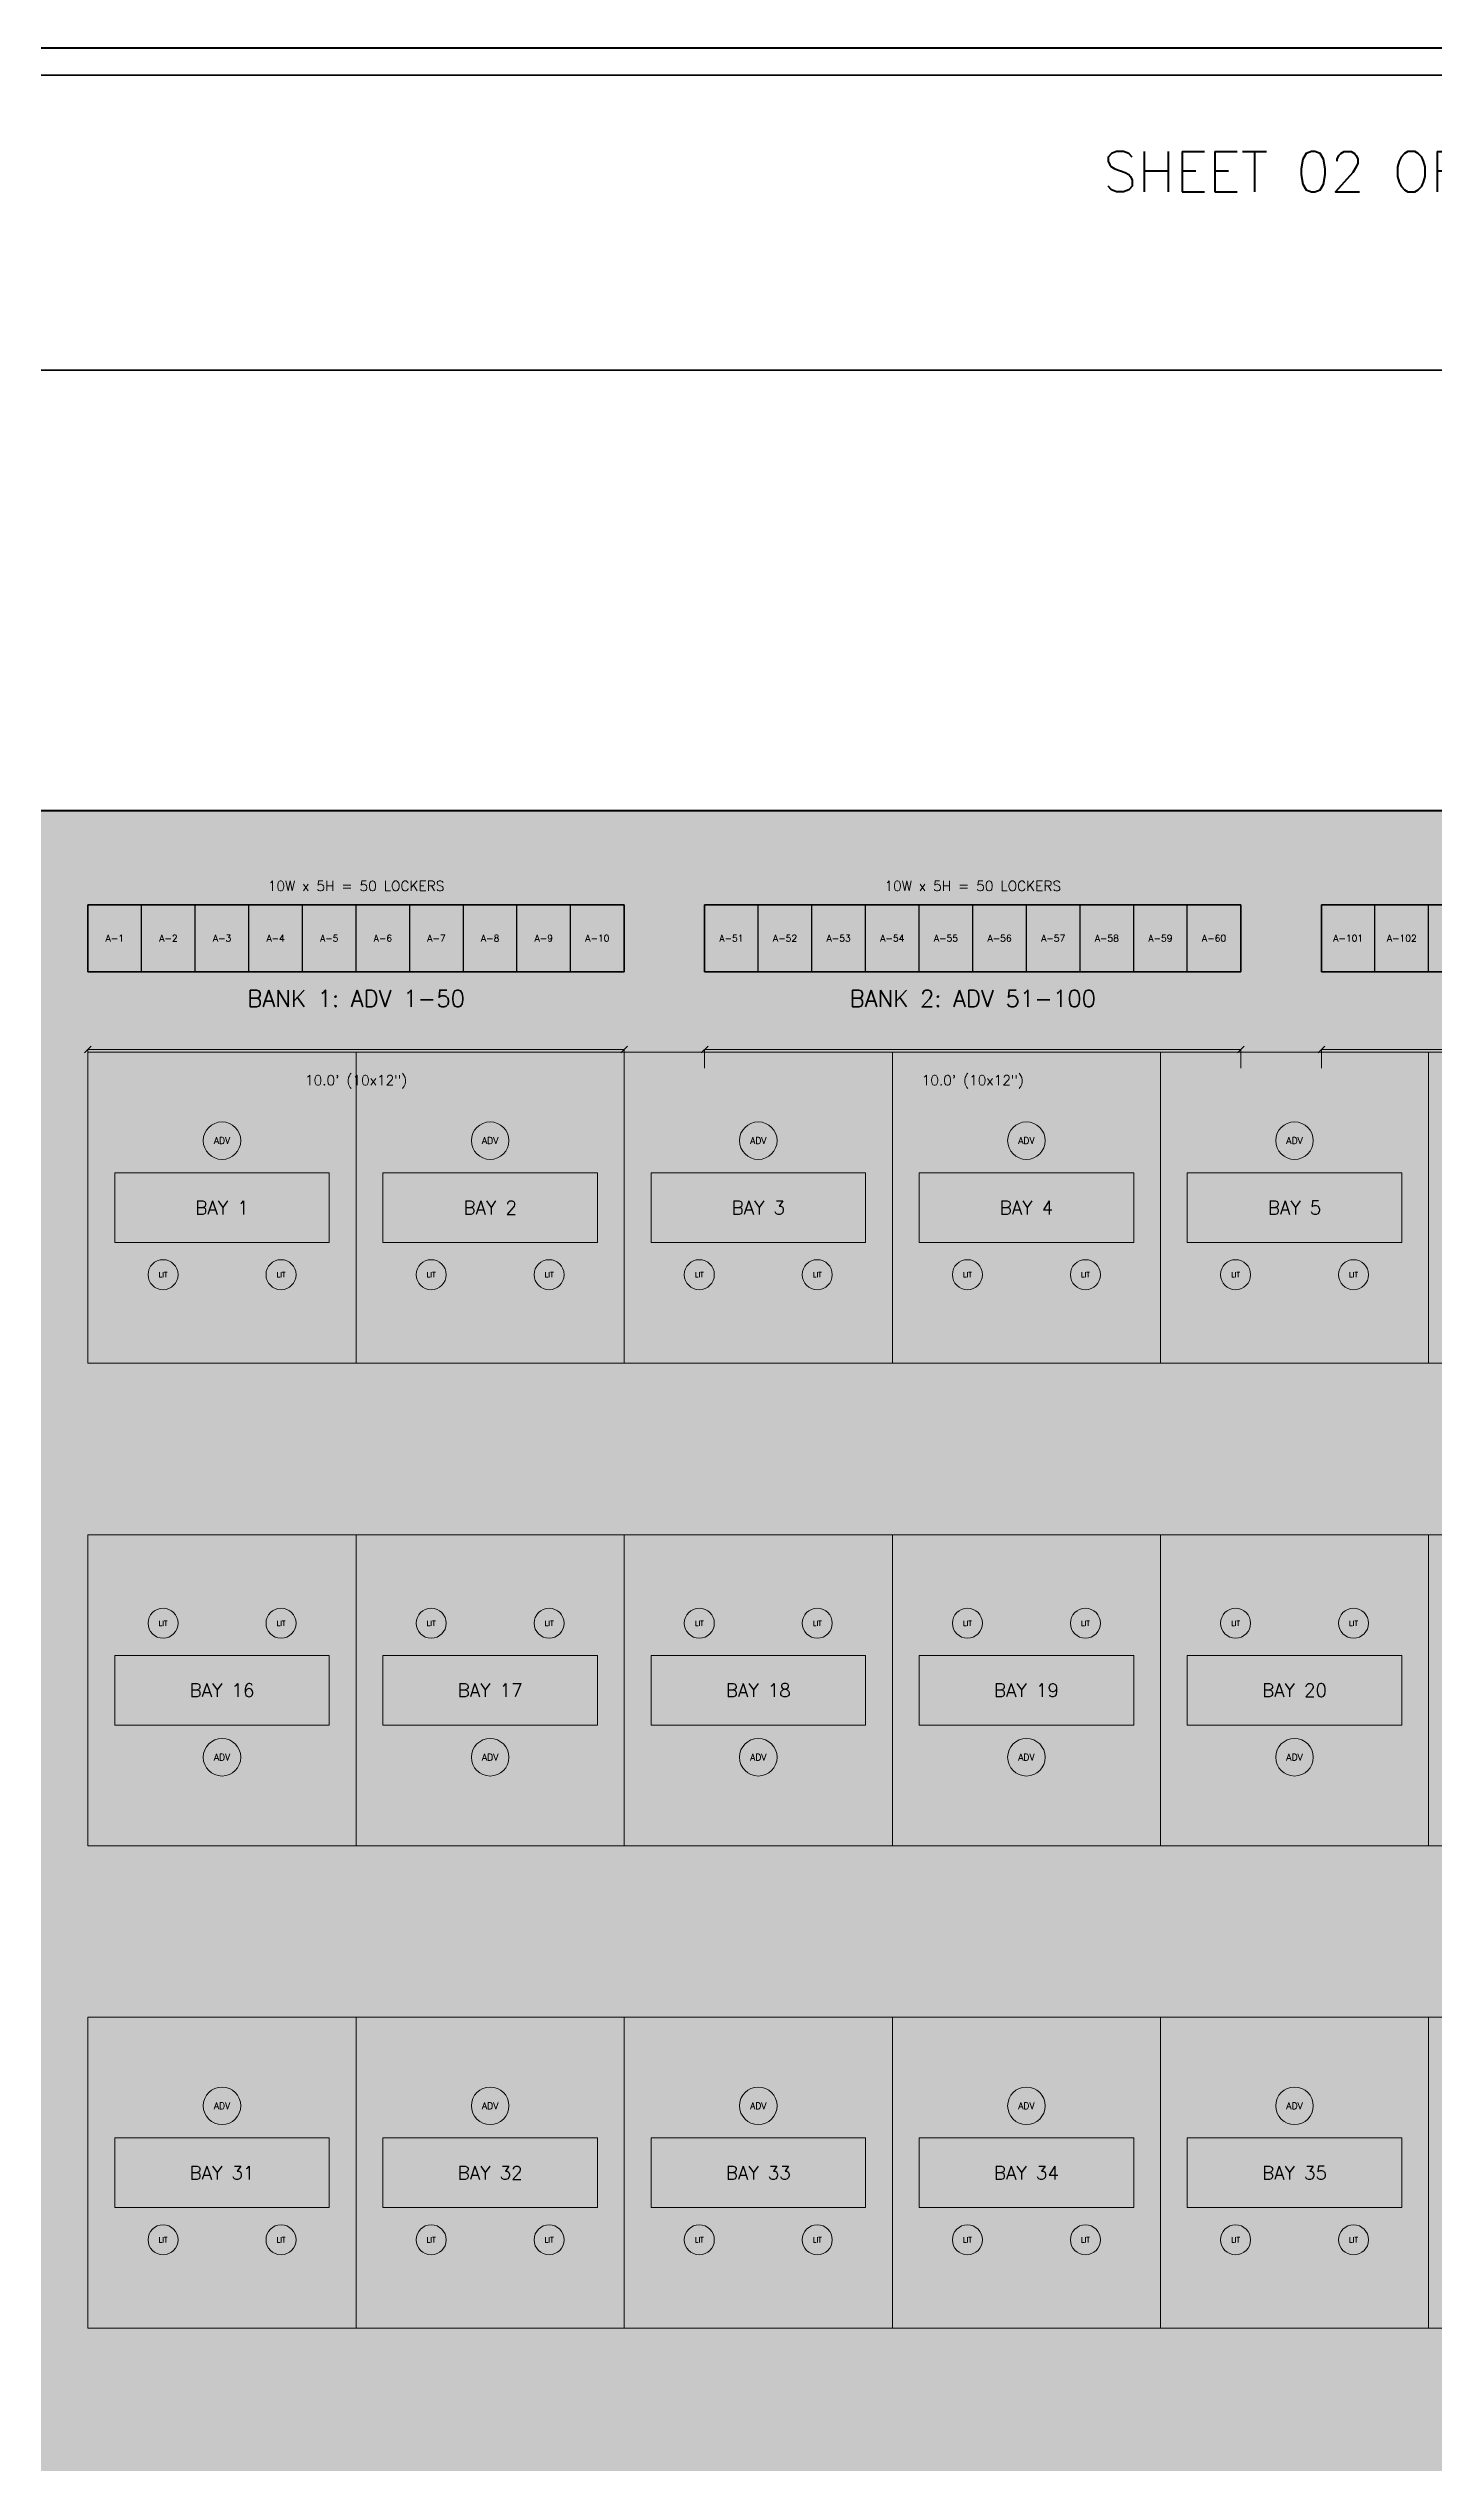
# Model space of a CAD drawing. Header units: inches. Extents: x 0 to 1800, y 0 to 1191.
# Drawn here: x 375 to 685, y 650 to 1191 of the extents above; entities that cross this region are included whole.
import ezdxf
from ezdxf.enums import TextEntityAlignment as Align

# ---------------------------------------------------------------- set-up
doc = ezdxf.new("R2010")
doc.units = ezdxf.units.IN
doc.header["$MEASUREMENT"] = 0
for name, color, linetype in [('A-BAY', 3, 'Continuous'), ('A-DIM', 4, 'Continuous'), ('A-FURN', 1, 'Continuous'), ('A-HATCH', 8, 'Continuous'), ('A-JALI', 6, 'Continuous'), ('A-LOCKER', 3, 'Continuous'), ('A-TEXT', 7, 'Continuous'), ('A-TEXT-TTL', 7, 'Continuous'), ('A-TTLB', 7, 'Continuous'), ('A-WALL', 7, 'Continuous')]:
    doc.layers.add(name, color=color, linetype=linetype)
doc.styles.add('SIMPLEX', font='simplex.shx')

msp = doc.modelspace()

# ---------------------------------------------------------------- hatches: boundary and pattern name
at = {"layer": 'A-HATCH'}
h = msp.add_hatch(dxfattribs=at)
h.set_pattern_fill('ANSI31')
h.paths.add_polyline_path([(336, 132), (1416, 132), (1416, 1020), (336, 1020)])
h = msp.add_hatch(dxfattribs=at)
h.set_pattern_fill('SOLID')
h.paths.add_polyline_path([(345, 141), (1407, 141), (1407, 1011), (345, 1011)])

# ---------------------------------------------------------------- linework, layer by layer
at = {"layer": 'A-BAY', "lineweight": 15}
for p, q in [((444, 896.4), (444, 966)), ((504, 896.4), (504, 966)), ((564, 896.4), (564, 966)), ((624, 896.4), (624, 966)), ((684, 896.4), (684, 966)), ((384, 896.4), (444, 896.4)), ((444, 896.4), (504, 896.4)), ((504, 896.4), (564, 896.4)), ((564, 896.4), (624, 896.4)), ((624, 896.4), (684, 896.4)), ((684, 896.4), (744, 896.4)), ((444, 788.4), (444, 858)), ((504, 788.4), (504, 858)), ((564, 788.4), (564, 858)), ((624, 788.4), (624, 858)), ((684, 788.4), (684, 858)), ((384, 788.4), (444, 788.4)), ((444, 788.4), (504, 788.4)), ((504, 788.4), (564, 788.4)), ((564, 788.4), (624, 788.4)), ((624, 788.4), (684, 788.4)), ((684, 788.4), (744, 788.4)), ((444, 680.4), (444, 750)), ((504, 680.4), (504, 750)), ((564, 680.4), (564, 750)), ((624, 680.4), (624, 750)), ((684, 680.4), (684, 750)), ((384, 680.4), (444, 680.4)), ((444, 680.4), (504, 680.4)), ((504, 680.4), (564, 680.4)), ((564, 680.4), (624, 680.4)), ((624, 680.4), (684, 680.4)), ((684, 680.4), (744, 680.4))]:
    msp.add_line(p, q, dxfattribs=at)
at = {"layer": 'A-DIM', "lineweight": 30}
for p, q in [((383.25, 965.85), (384.75, 967.35)), ((503.25, 965.85), (504.75, 967.35)), ((521.25, 965.85), (522.75, 967.35)), ((641.25, 965.85), (642.75, 967.35)), ((659.25, 965.85), (660.75, 967.35))]:
    msp.add_line(p, q, dxfattribs=at)
at = {"layer": 'A-DIM', "lineweight": 18}
for p, q in [((384, 966.6), (504, 966.6)), ((522, 966.6), (642, 966.6)), ((660, 966.6), (780, 966.6))]:
    msp.add_line(p, q, dxfattribs=at)
at = {"layer": 'A-DIM', "lineweight": 13}
for p, q in [((384, 966.6), (384, 962.4)), ((504, 966.6), (504, 962.4)), ((522, 966.6), (522, 962.4)), ((642, 966.6), (642, 962.4)), ((660, 966.6), (660, 962.4))]:
    msp.add_line(p, q, dxfattribs=at)
at = {"layer": 'A-FURN', "lineweight": 20}
for p, q in [((438, 939), (390, 939)), ((390, 939), (390, 923.4)), ((438, 923.4), (438, 939)), ((498, 939), (450, 939)), ((450, 939), (450, 923.4)), ((498, 923.4), (498, 939)), ((558, 939), (510, 939)), ((510, 939), (510, 923.4)), ((558, 923.4), (558, 939)), ((618, 939), (570, 939)), ((570, 939), (570, 923.4)), ((618, 923.4), (618, 939)), ((678, 939), (630, 939)), ((630, 939), (630, 923.4)), ((678, 923.4), (678, 939)), ((390, 923.4), (438, 923.4)), ((450, 923.4), (498, 923.4)), ((510, 923.4), (558, 923.4)), ((570, 923.4), (618, 923.4)), ((630, 923.4), (678, 923.4)), ((438, 831), (390, 831)), ((390, 831), (390, 815.4)), ((438, 815.4), (438, 831)), ((498, 831), (450, 831)), ((450, 831), (450, 815.4)), ((498, 815.4), (498, 831)), ((558, 831), (510, 831)), ((510, 831), (510, 815.4)), ((558, 815.4), (558, 831)), ((618, 831), (570, 831)), ((570, 831), (570, 815.4)), ((618, 815.4), (618, 831)), ((678, 831), (630, 831)), ((630, 831), (630, 815.4)), ((678, 815.4), (678, 831)), ((390, 815.4), (438, 815.4)), ((450, 815.4), (498, 815.4)), ((510, 815.4), (558, 815.4)), ((570, 815.4), (618, 815.4)), ((630, 815.4), (678, 815.4)), ((438, 723), (390, 723)), ((390, 723), (390, 707.4)), ((438, 707.4), (438, 723)), ((498, 723), (450, 723)), ((450, 723), (450, 707.4)), ((498, 707.4), (498, 723)), ((558, 723), (510, 723)), ((510, 723), (510, 707.4)), ((558, 707.4), (558, 723)), ((618, 723), (570, 723)), ((570, 723), (570, 707.4)), ((618, 707.4), (618, 723)), ((678, 723), (630, 723)), ((630, 723), (630, 707.4)), ((678, 707.4), (678, 723)), ((390, 707.4), (438, 707.4)), ((450, 707.4), (498, 707.4)), ((510, 707.4), (558, 707.4)), ((570, 707.4), (618, 707.4)), ((630, 707.4), (678, 707.4))]:
    msp.add_line(p, q, dxfattribs=at)
at = {"layer": 'A-FURN', "lineweight": 18}
for centre in [(414, 946.2), (474, 946.2), (534, 946.2), (594, 946.2), (654, 946.2), (414, 808.2), (474, 808.2), (534, 808.2), (594, 808.2), (654, 808.2), (414, 730.2), (474, 730.2), (534, 730.2), (594, 730.2), (654, 730.2)]:
    msp.add_circle(centre, 4.2, dxfattribs=at)
at = {"layer": 'A-FURN', "lineweight": 15}
for centre in [(400.8, 916.2), (427.2, 916.2), (460.8, 916.2), (487.2, 916.2), (520.8, 916.2), (547.2, 916.2), (580.8, 916.2), (607.2, 916.2), (640.8, 916.2), (667.2, 916.2), (400.8, 838.2), (427.2, 838.2), (460.8, 838.2), (487.2, 838.2), (520.8, 838.2), (547.2, 838.2), (580.8, 838.2), (607.2, 838.2), (640.8, 838.2), (667.2, 838.2), (400.8, 700.2), (427.2, 700.2), (460.8, 700.2), (487.2, 700.2), (520.8, 700.2), (547.2, 700.2), (580.8, 700.2), (607.2, 700.2), (640.8, 700.2), (667.2, 700.2)]:
    msp.add_circle(centre, 3.36, dxfattribs=at)
at = {"layer": 'A-JALI', "lineweight": 20}
for p, q in [((384, 966), (444, 966)), ((384, 896.4), (384, 966)), ((444, 966), (504, 966)), ((444, 896.4), (444, 966)), ((504, 966), (564, 966)), ((504, 896.4), (504, 966)), ((564, 966), (624, 966)), ((564, 896.4), (564, 966)), ((624, 966), (684, 966)), ((624, 896.4), (624, 966)), ((684, 966), (744, 966)), ((684, 896.4), (684, 966)), ((384, 858), (444, 858)), ((384, 788.4), (384, 858)), ((444, 858), (504, 858)), ((444, 788.4), (444, 858)), ((504, 858), (564, 858)), ((504, 788.4), (504, 858)), ((564, 858), (624, 858)), ((564, 788.4), (564, 858)), ((624, 858), (684, 858)), ((624, 788.4), (624, 858)), ((684, 858), (744, 858)), ((684, 788.4), (684, 858)), ((384, 750), (444, 750)), ((384, 680.4), (384, 750)), ((444, 750), (504, 750)), ((444, 680.4), (444, 750)), ((504, 750), (564, 750)), ((504, 680.4), (504, 750)), ((564, 750), (624, 750)), ((564, 680.4), (564, 750)), ((624, 750), (684, 750)), ((624, 680.4), (624, 750)), ((684, 750), (744, 750)), ((684, 680.4), (684, 750))]:
    msp.add_line(p, q, dxfattribs=at)
at = {"layer": 'A-LOCKER', "lineweight": 35}
for p, q in [((504, 999), (384, 999)), ((384, 999), (384, 984)), ((504, 984), (504, 999)), ((642, 999), (522, 999)), ((522, 999), (522, 984)), ((642, 984), (642, 999)), ((780, 999), (660, 999)), ((660, 999), (660, 984)), ((384, 984), (504, 984)), ((522, 984), (642, 984)), ((660, 984), (780, 984))]:
    msp.add_line(p, q, dxfattribs=at)
at = {"layer": 'A-LOCKER'}
for p, q in [((384, 984), (384, 999)), ((396, 984), (396, 999)), ((408, 984), (408, 999)), ((420, 984), (420, 999)), ((432, 984), (432, 999)), ((444, 984), (444, 999)), ((456, 984), (456, 999)), ((468, 984), (468, 999)), ((480, 984), (480, 999)), ((492, 984), (492, 999)), ((504, 984), (504, 999)), ((522, 984), (522, 999)), ((534, 984), (534, 999)), ((546, 984), (546, 999)), ((558, 984), (558, 999)), ((570, 984), (570, 999)), ((582, 984), (582, 999)), ((594, 984), (594, 999)), ((606, 984), (606, 999)), ((618, 984), (618, 999)), ((630, 984), (630, 999)), ((642, 984), (642, 999)), ((660, 984), (660, 999)), ((672, 984), (672, 999)), ((684, 984), (684, 999))]:
    msp.add_line(p, q, dxfattribs=at)
at = {"layer": 'A-TTLB', "lineweight": 50}
msp.add_line((1800, 1190.66), (0, 1190.66), dxfattribs=at)
at = {"layer": 'A-TTLB', "lineweight": 25}
msp.add_line((1794, 1184.66), (6, 1184.66), dxfattribs=at)
at = {"layer": 'A-TTLB', "lineweight": 35}
for p, q in [((1794, 1184.66), (6, 1184.66)), ((6, 1118.66), (1794, 1118.66))]:
    msp.add_line(p, q, dxfattribs=at)
at = {"layer": 'A-WALL', "lineweight": 50}
msp.add_line((1416, 1020), (336, 1020), dxfattribs=at)

# ---------------------------------------------------------------- texts
at = {"layer": 'A-BAY', "style": 'SIMPLEX'}
for s, p in [('BAY 1', (414, 931.2)), ('BAY 2', (474, 931.2)), ('BAY 3', (534, 931.2)), ('BAY 4', (594, 931.2)), ('BAY 5', (654, 931.2)), ('BAY 16', (414, 823.2)), ('BAY 17', (474, 823.2)), ('BAY 18', (534, 823.2)), ('BAY 19', (594, 823.2)), ('BAY 20', (654, 823.2)), ('BAY 31', (414, 715.2)), ('BAY 32', (474, 715.2)), ('BAY 33', (534, 715.2)), ('BAY 34', (594, 715.2)), ('BAY 35', (654, 715.2))]:
    msp.add_text(s, height=3, dxfattribs=at).set_placement(p, align=Align.MIDDLE_CENTER)
at = {"layer": 'A-DIM', "style": 'SIMPLEX'}
for p in [(444, 960.84), (582, 960.84)]:
    msp.add_text('10.0\' (10x12")', height=2.25, dxfattribs=at).set_placement(p, align=Align.TOP_CENTER)
at = {"layer": 'A-FURN', "style": 'SIMPLEX'}
for s, height, p in [('ADV', 1.5, (414, 946.2)), ('ADV', 1.5, (474, 946.2)), ('ADV', 1.5, (534, 946.2)), ('ADV', 1.5, (594, 946.2)), ('ADV', 1.5, (654, 946.2)), ('LIT', 1.125, (400.8, 916.2)), ('LIT', 1.125, (427.2, 916.2)), ('LIT', 1.125, (460.8, 916.2)), ('LIT', 1.125, (487.2, 916.2)), ('LIT', 1.125, (520.8, 916.2)), ('LIT', 1.125, (547.2, 916.2)), ('LIT', 1.125, (580.8, 916.2)), ('LIT', 1.125, (607.2, 916.2)), ('LIT', 1.125, (640.8, 916.2)), ('LIT', 1.125, (667.2, 916.2)), ('LIT', 1.125, (400.8, 838.2)), ('LIT', 1.125, (427.2, 838.2)), ('LIT', 1.125, (460.8, 838.2)), ('LIT', 1.125, (487.2, 838.2)), ('LIT', 1.125, (520.8, 838.2)), ('LIT', 1.125, (547.2, 838.2)), ('LIT', 1.125, (580.8, 838.2)), ('LIT', 1.125, (607.2, 838.2)), ('LIT', 1.125, (640.8, 838.2)), ('LIT', 1.125, (667.2, 838.2)), ('ADV', 1.5, (414, 808.2)), ('ADV', 1.5, (474, 808.2)), ('ADV', 1.5, (534, 808.2)), ('ADV', 1.5, (594, 808.2)), ('ADV', 1.5, (654, 808.2)), ('ADV', 1.5, (414, 730.2)), ('ADV', 1.5, (474, 730.2)), ('ADV', 1.5, (534, 730.2)), ('ADV', 1.5, (594, 730.2)), ('ADV', 1.5, (654, 730.2)), ('LIT', 1.125, (400.8, 700.2)), ('LIT', 1.125, (427.2, 700.2)), ('LIT', 1.125, (460.8, 700.2)), ('LIT', 1.125, (487.2, 700.2)), ('LIT', 1.125, (520.8, 700.2)), ('LIT', 1.125, (547.2, 700.2)), ('LIT', 1.125, (580.8, 700.2)), ('LIT', 1.125, (607.2, 700.2)), ('LIT', 1.125, (640.8, 700.2)), ('LIT', 1.125, (667.2, 700.2))]:
    msp.add_text(s, height=height, dxfattribs=at).set_placement(p, align=Align.MIDDLE_CENTER)
at = {"layer": 'A-LOCKER', "style": 'SIMPLEX'}
for s, p in [('A-1', (390, 991.5)), ('A-2', (402, 991.5)), ('A-3', (414, 991.5)), ('A-4', (426, 991.5)), ('A-5', (438, 991.5)), ('A-6', (450, 991.5)), ('A-7', (462, 991.5)), ('A-8', (474, 991.5)), ('A-9', (486, 991.5)), ('A-10', (498, 991.5)), ('A-51', (528, 991.5)), ('A-52', (540, 991.5)), ('A-53', (552, 991.5)), ('A-54', (564, 991.5)), ('A-55', (576, 991.5)), ('A-56', (588, 991.5)), ('A-57', (600, 991.5)), ('A-58', (612, 991.5)), ('A-59', (624, 991.5)), ('A-60', (636, 991.5)), ('A-101', (666, 991.5)), ('A-102', (678, 991.5))]:
    msp.add_text(s, height=1.5, dxfattribs=at).set_placement(p, align=Align.MIDDLE_CENTER)
at = {"layer": 'A-TEXT', "style": 'SIMPLEX'}
for p in [(444, 1003.2), (582, 1003.2)]:
    msp.add_text('10W x 5H = 50 LOCKERS', height=2.25, dxfattribs=at).set_placement(p, align=Align.MIDDLE_CENTER)
at = {"layer": 'A-TEXT-TTL', "style": 'SIMPLEX'}
for s, height, p in [('SHEET 02 OF 16  -  OPTION 1 - PLOT 1 GROUND FLOOR PLAN (115 BAYS + 150 LOCKERS)', 9, (900, 1163.06)), ('BANK 1: ADV 1-50', 3.75, (444, 978)), ('BANK 2: ADV 51-100', 3.75, (582, 978))]:
    msp.add_text(s, height=height, dxfattribs=at).set_placement(p, align=Align.MIDDLE_CENTER)

doc.saveas('drawing.dxf')
